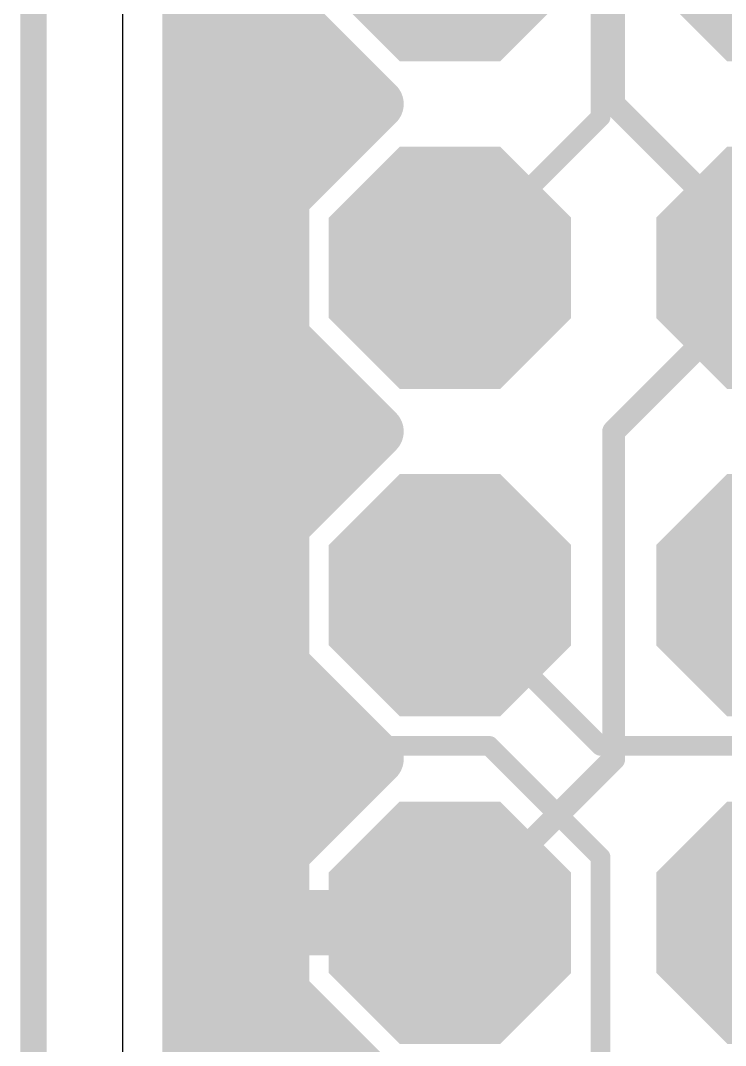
# Model space of a CAD drawing. Extents: x 0.5 to 37.4, y 3.1 to 45.2.
# Drawn here: x 0.48 to 5.95, y 13.02 to 20.97 of the extents above; entities that cross this region are included whole.
import ezdxf

# ---------------------------------------------------------------- set-up
doc = ezdxf.new("R2010")
doc.units = 0
for name, color, linetype in [('1', 22, 'CONTINUOUS'), ('16', 175, 'CONTINUOUS'), ('17', 82, 'CONTINUOUS'), ('20', 7, 'CONTINUOUS'), ('21', 253, 'CONTINUOUS'), ('51', 253, 'CONTINUOUS')]:
    doc.layers.add(name, color=color, linetype=linetype)

# ---------------------------------------------------------------- blocks, each defined once
blk = doc.blocks.new('RECT')
blk.add_solid([(-0.5, -0.5), (0.5, -0.5), (-0.5, 0.5), (0.5, 0.5)])
blk = doc.blocks.new('OCTAGONP')
at = {"const_width": 0.5}
blk.add_lwpolyline([(-0.25, -0.1036), (-0.25, 0.1036), (-0.1036, 0.25), (0.1036, 0.25), (0.25, 0.1036), (0.25, -0.1036), (0.1036, -0.25), (-0.1036, -0.25), (-0.25, -0.1036), (-0.25, 0.1036)], dxfattribs=at)

msp = doc.modelspace()

# ---------------------------------------------------------------- linework, layer by layer
at = {"layer": '1'}
for points, const_width in [([(1.8542, 6.9342), (1.8542, 42.2658)], 0.4064), ([(5.08, 22.86), (5.08, 20.32)], 0.1778), ([(2.5146, 22.1266), (2.5146, 21.0534)], 0.4064), ([(1.8542, 21.1328), (2.5146, 21.1328)], 0.4064), ([(2.5146, 21.0534), (3.248, 20.32)], 0.4064), ([(1.8542, 20.7264), (2.8416, 20.7264)], 0.4064), ([(1.8542, 20.32), (3.248, 20.32)], 0.4064), ([(3.248, 20.32), (2.5146, 19.5866)], 0.4064), ([(5.08, 20.32), (6.35, 19.05)], 0.1778), ([(1.8542, 19.9136), (2.8416, 19.9136)], 0.4064), ([(2.5146, 19.5866), (2.5146, 18.5134)], 0.4064), ([(1.8542, 19.5072), (2.5146, 19.5072)], 0.4064), ([(1.8542, 19.1008), (2.5146, 19.1008)], 0.4064), ([(5.08, 17.78), (6.35, 19.05)], 0.1778), ([(1.8542, 18.6944), (2.5146, 18.6944)], 0.4064), ([(2.5146, 18.5134), (3.248, 17.78)], 0.4064), ([(1.8542, 18.288), (2.74, 18.288)], 0.4064), ([(1.8542, 17.8816), (3.1464, 17.8816)], 0.4064), ([(3.248, 17.78), (2.5146, 17.0466)], 0.4064), ([(5.08, 15.24), (5.08, 17.78)], 0.1778), ([(1.8542, 17.4752), (2.9432, 17.4752)], 0.4064), ([(1.8542, 17.0688), (2.5368, 17.0688)], 0.4064), ([(2.5146, 17.0466), (2.5146, 15.9734)], 0.4064), ([(1.8542, 16.6624), (2.5146, 16.6624)], 0.4064), ([(1.8542, 16.256), (2.5146, 16.256)], 0.4064), ([(2.5146, 15.9734), (3.248, 15.24)], 0.4064), ([(1.8542, 15.8496), (2.6384, 15.8496)], 0.4064), ([(1.8542, 15.4432), (3.0448, 15.4432)], 0.4064), ([(3.248, 15.24), (2.5146, 14.5066)], 0.4064), ([(3.81, 13.97), (5.08, 15.24)], 0.1778), ([(1.8542, 15.0368), (3.0448, 15.0368)], 0.4064), ([(1.8542, 14.6304), (2.6384, 14.6304)], 0.4064), ([(2.5146, 14.5066), (2.5146, 13.4334)], 0.4064), ([(1.8542, 14.224), (2.5146, 14.224)], 0.4064), ([(1.8542, 13.8176), (2.5146, 13.8176)], 0.4064), ([(1.8542, 13.4112), (2.5368, 13.4112)], 0.4064), ([(2.5146, 13.4334), (3.248, 12.7)], 0.4064), ([(1.8542, 13.0048), (2.9432, 13.0048)], 0.4064)]:
    msp.add_lwpolyline(points, dxfattribs=dict(at, const_width=const_width))
for points, const_width in [([(1.8542, 21.2344, 1), (1.8542, 21.0312)], 0.2032), ([(2.5146, 21.0312, 1), (2.5146, 21.2344)], 0.2032), ([(2.5864, 21.1253, 1), (2.4428, 20.9816)], 0.2032), ([(2.413, 21.0534, 1), (2.6162, 21.0534)], 0.2032), ([(1.8542, 20.828, 1), (1.8542, 20.6248)], 0.2032), ([(2.8416, 20.6248, 1), (2.8416, 20.828)], 0.2032), ([(1.8542, 20.4216, 1), (1.8542, 20.2184)], 0.2032), ([(3.3199, 20.2482, 1), (3.1762, 20.3918)], 0.2032), ([(3.248, 20.2184, 1), (3.248, 20.4216)], 0.2032), ([(3.1762, 20.2482, 1), (3.3199, 20.3918)], 0.2032), ([(5.0355, 20.32, 1), (5.1245, 20.32)], 0.0889), ([(5.1114, 20.3514, 1), (5.0486, 20.2886)], 0.0889), ([(1.8542, 20.0152, 1), (1.8542, 19.812)], 0.2032), ([(2.8416, 19.812, 1), (2.8416, 20.0152)], 0.2032), ([(2.6162, 19.5866, 1), (2.413, 19.5866)], 0.2032), ([(2.4428, 19.6584, 1), (2.5864, 19.5147)], 0.2032), ([(1.8542, 19.6088, 1), (1.8542, 19.4056)], 0.2032), ([(2.5146, 19.4056, 1), (2.5146, 19.6088)], 0.2032), ([(1.8542, 19.2024, 1), (1.8542, 18.9992)], 0.2032), ([(2.5146, 18.9992, 1), (2.5146, 19.2024)], 0.2032), ([(1.8542, 18.796, 1), (1.8542, 18.5928)], 0.2032), ([(2.5146, 18.5928, 1), (2.5146, 18.796)], 0.2032), ([(2.5864, 18.5853, 1), (2.4428, 18.4416)], 0.2032), ([(2.413, 18.5134, 1), (2.6162, 18.5134)], 0.2032), ([(1.8542, 18.3896, 1), (1.8542, 18.1864)], 0.2032), ([(2.74, 18.1864, 1), (2.74, 18.3896)], 0.2032), ([(1.8542, 17.9832, 1), (1.8542, 17.78)], 0.2032), ([(3.1464, 17.78, 1), (3.1464, 17.9832)], 0.2032), ([(3.3199, 17.7082, 1), (3.1762, 17.8518)], 0.2032), ([(3.1762, 17.7082, 1), (3.3199, 17.8518)], 0.2032), ([(5.1245, 17.78, 1), (5.0355, 17.78)], 0.0889), ([(5.0486, 17.8114, 1), (5.1114, 17.7486)], 0.0889), ([(1.8542, 17.5768, 1), (1.8542, 17.3736)], 0.2032), ([(2.9432, 17.3736, 1), (2.9432, 17.5768)], 0.2032), ([(1.8542, 17.1704, 1), (1.8542, 16.9672)], 0.2032), ([(2.5368, 16.9672, 1), (2.5368, 17.1704)], 0.2032), ([(2.6162, 17.0466, 1), (2.413, 17.0466)], 0.2032), ([(2.4428, 17.1184, 1), (2.5864, 16.9747)], 0.2032), ([(1.8542, 16.764, 1), (1.8542, 16.5608)], 0.2032), ([(2.5146, 16.5608, 1), (2.5146, 16.764)], 0.2032), ([(1.8542, 16.3576, 1), (1.8542, 16.1544)], 0.2032), ([(2.5146, 16.1544, 1), (2.5146, 16.3576)], 0.2032), ([(2.5864, 16.0453, 1), (2.4428, 15.9016)], 0.2032), ([(2.413, 15.9734, 1), (2.6162, 15.9734)], 0.2032), ([(1.8542, 15.9512, 1), (1.8542, 15.748)], 0.2032), ([(2.6384, 15.748, 1), (2.6384, 15.9512)], 0.2032), ([(1.8542, 15.5448, 1), (1.8542, 15.3416)], 0.2032), ([(3.0448, 15.3416, 1), (3.0448, 15.5448)], 0.2032), ([(3.3199, 15.1682, 1), (3.1762, 15.3118)], 0.2032), ([(3.1762, 15.1682, 1), (3.3199, 15.3118)], 0.2032), ([(5.0355, 15.24, 1), (5.1245, 15.24)], 0.0889), ([(5.1114, 15.2086, 1), (5.0486, 15.2714)], 0.0889), ([(1.8542, 15.1384, 1), (1.8542, 14.9352)], 0.2032), ([(3.0448, 14.9352, 1), (3.0448, 15.1384)], 0.2032), ([(1.8542, 14.732, 1), (1.8542, 14.5288)], 0.2032), ([(2.6384, 14.5288, 1), (2.6384, 14.732)], 0.2032), ([(2.6162, 14.5066, 1), (2.413, 14.5066)], 0.2032), ([(2.4428, 14.5784, 1), (2.5864, 14.4347)], 0.2032), ([(1.8542, 14.3256, 1), (1.8542, 14.1224)], 0.2032), ([(2.5146, 14.1224, 1), (2.5146, 14.3256)], 0.2032), ([(1.8542, 13.9192, 1), (1.8542, 13.716)], 0.2032), ([(2.5146, 13.716, 1), (2.5146, 13.9192)], 0.2032), ([(3.7786, 14.0014, 1), (3.8414, 13.9386)], 0.0889), ([(1.8542, 13.5128, 1), (1.8542, 13.3096)], 0.2032), ([(2.5864, 13.5053, 1), (2.4428, 13.3616)], 0.2032), ([(2.5368, 13.3096, 1), (2.5368, 13.5128)], 0.2032), ([(2.413, 13.4334, 1), (2.6162, 13.4334)], 0.2032), ([(1.8542, 13.1064, 1), (1.8542, 12.9032)], 0.2032), ([(2.9432, 12.9032, 1), (2.9432, 13.1064)], 0.2032)]:
    msp.add_lwpolyline(points, format="xyb", dxfattribs=dict(at, const_width=const_width))
at = {"layer": '16'}
for points, const_width in [([(1.8542, 6.9342), (1.8542, 42.2658)], 0.4064), ([(2.2098, 27.3569), (2.2098, 15.8231)], 0.4064), ([(2.6416, 27.178), (2.6416, 16.002)], 0.1524), ([(4.9784, 20.2184), (4.9784, 21.8948)], 0.1524), ([(1.8542, 21.1328), (2.2098, 21.1328)], 0.4064), ([(1.8542, 20.7264), (2.2098, 20.7264)], 0.4064), ([(1.8542, 20.32), (2.2098, 20.32)], 0.4064), ([(3.81, 19.05), (4.9784, 20.2184)], 0.1524), ([(1.8542, 19.9136), (2.2098, 19.9136)], 0.4064), ([(1.8542, 19.5072), (2.2098, 19.5072)], 0.4064), ([(1.8542, 19.1008), (2.2098, 19.1008)], 0.4064), ([(1.8542, 18.6944), (2.2098, 18.6944)], 0.4064), ([(1.8542, 18.288), (2.2098, 18.288)], 0.4064), ([(1.8542, 17.8816), (2.2098, 17.8816)], 0.4064), ([(1.8542, 17.4752), (2.2098, 17.4752)], 0.4064), ([(1.8542, 17.0688), (2.2098, 17.0688)], 0.4064), ([(1.8542, 16.6624), (2.2098, 16.6624)], 0.4064), ([(3.81, 16.51), (4.9784, 15.3416)], 0.1524), ([(1.8542, 16.256), (2.2098, 16.256)], 0.4064), ([(2.6416, 16.002), (3.302, 15.3416)], 0.1524), ([(1.8542, 15.8496), (2.2098, 15.8496)], 0.4064), ([(2.2098, 15.8231), (2.4627, 15.5702)], 0.4064), ([(2.4627, 15.5702), (2.9486, 15.0843)], 0.4064), ([(1.8542, 15.4432), (2.5897, 15.4432)], 0.4064), ([(3.302, 15.3416), (4.1148, 15.3416)], 0.1524), ([(4.1148, 15.3416), (4.9784, 14.478)], 0.1524), ([(4.9784, 15.3416), (6.6548, 15.3416)], 0.1524), ([(2.9486, 15.0843), (2.413, 14.5487)], 0.4064), ([(1.8542, 15.0368), (2.9012, 15.0368)], 0.4064), ([(1.8542, 14.6304), (2.4948, 14.6304)], 0.4064), ([(2.413, 14.5487), (2.413, 14.0208)], 0.4064), ([(4.9784, 14.478), (4.9784, 11.1252)], 0.1524), ([(1.8542, 14.224), (2.413, 14.224)], 0.4064), ([(2.413, 14.0208), (3.7592, 14.0208)], 0.4064), ([(3.7592, 14.0208), (3.7592, 13.9192)], 0.4064), ([(3.7592, 13.9192), (2.413, 13.9192)], 0.4064), ([(2.413, 13.9192), (2.413, 13.3913)], 0.4064), ([(1.8542, 13.8176), (2.413, 13.8176)], 0.4064), ([(1.8542, 13.4112), (2.413, 13.4112)], 0.4064), ([(2.413, 13.3913), (3.1762, 12.6282)], 0.4064), ([(1.8542, 13.0048), (2.7995, 13.0048)], 0.4064)]:
    msp.add_lwpolyline(points, dxfattribs=dict(at, const_width=const_width))
for points, const_width in [([(1.8542, 21.2344, 1), (1.8542, 21.0312)], 0.2032), ([(2.2098, 21.0312, 1), (2.2098, 21.2344)], 0.2032), ([(1.8542, 20.828, 1), (1.8542, 20.6248)], 0.2032), ([(2.2098, 20.6248, 1), (2.2098, 20.828)], 0.2032), ([(1.8542, 20.4216, 1), (1.8542, 20.2184)], 0.2032), ([(2.2098, 20.2184, 1), (2.2098, 20.4216)], 0.2032), ([(5.0053, 20.1915, 1), (4.9515, 20.2453)], 0.0762), ([(4.9403, 20.2184, 1), (5.0165, 20.2184)], 0.0762), ([(1.8542, 20.0152, 1), (1.8542, 19.812)], 0.2032), ([(2.2098, 19.812, 1), (2.2098, 20.0152)], 0.2032), ([(1.8542, 19.6088, 1), (1.8542, 19.4056)], 0.2032), ([(2.2098, 19.4056, 1), (2.2098, 19.6088)], 0.2032), ([(1.8542, 19.2024, 1), (1.8542, 18.9992)], 0.2032), ([(2.2098, 18.9992, 1), (2.2098, 19.2024)], 0.2032), ([(3.7831, 19.0769, 1), (3.8369, 19.0231)], 0.0762), ([(1.8542, 18.796, 1), (1.8542, 18.5928)], 0.2032), ([(2.2098, 18.5928, 1), (2.2098, 18.796)], 0.2032), ([(1.8542, 18.3896, 1), (1.8542, 18.1864)], 0.2032), ([(2.2098, 18.1864, 1), (2.2098, 18.3896)], 0.2032), ([(1.8542, 17.9832, 1), (1.8542, 17.78)], 0.2032), ([(2.2098, 17.78, 1), (2.2098, 17.9832)], 0.2032), ([(1.8542, 17.5768, 1), (1.8542, 17.3736)], 0.2032), ([(2.2098, 17.3736, 1), (2.2098, 17.5768)], 0.2032), ([(1.8542, 17.1704, 1), (1.8542, 16.9672)], 0.2032), ([(2.2098, 16.9672, 1), (2.2098, 17.1704)], 0.2032), ([(1.8542, 16.764, 1), (1.8542, 16.5608)], 0.2032), ([(2.2098, 16.5608, 1), (2.2098, 16.764)], 0.2032), ([(3.8369, 16.5369, 1), (3.7831, 16.4831)], 0.0762), ([(1.8542, 16.3576, 1), (1.8542, 16.1544)], 0.2032), ([(2.2098, 16.1544, 1), (2.2098, 16.3576)], 0.2032), ([(2.6685, 16.0289, 1), (2.6147, 15.9751)], 0.0762), ([(1.8542, 15.9512, 1), (1.8542, 15.748)], 0.2032), ([(2.2816, 15.895, 1), (2.138, 15.7513)], 0.2032), ([(2.2098, 15.748, 1), (2.2098, 15.9512)], 0.2032), ([(2.6035, 16.002, 1), (2.6797, 16.002)], 0.0762), ([(2.1082, 15.8231, 1), (2.3114, 15.8231)], 0.2032), ([(2.5346, 15.642, 1), (2.3909, 15.4984)], 0.2032), ([(2.3909, 15.4984, 1), (2.5346, 15.642)], 0.2032), ([(1.8542, 15.5448, 1), (1.8542, 15.3416)], 0.2032), ([(2.5897, 15.3416, 1), (2.5897, 15.5448)], 0.2032), ([(3.302, 15.3797, 1), (3.302, 15.3035)], 0.0762), ([(3.2751, 15.3147, 1), (3.3289, 15.3685)], 0.0762), ([(4.1417, 15.3685, 1), (4.0879, 15.3147)], 0.0762), ([(4.1148, 15.3035, 1), (4.1148, 15.3797)], 0.0762), ([(4.9784, 15.3797, 1), (4.9784, 15.3035)], 0.0762), ([(4.9515, 15.3147, 1), (5.0053, 15.3685)], 0.0762), ([(3.0205, 15.0125, 1), (2.8768, 15.1561)], 0.2032), ([(1.8542, 15.1384, 1), (1.8542, 14.9352)], 0.2032), ([(2.8768, 15.0125, 1), (3.0205, 15.1561)], 0.2032), ([(2.9012, 14.9352, 1), (2.9012, 15.1384)], 0.2032), ([(1.8542, 14.732, 1), (1.8542, 14.5288)], 0.2032), ([(2.4948, 14.5288, 1), (2.4948, 14.732)], 0.2032), ([(2.5146, 14.5487, 1), (2.3114, 14.5487)], 0.2032), ([(2.3412, 14.6205, 1), (2.4848, 14.4768)], 0.2032), ([(5.0165, 14.478, 1), (4.9403, 14.478)], 0.0762), ([(4.9515, 14.4511, 1), (5.0053, 14.5049)], 0.0762), ([(1.8542, 14.3256, 1), (1.8542, 14.1224)], 0.2032), ([(2.413, 14.1224, 1), (2.413, 14.3256)], 0.2032), ([(2.413, 14.1224, 1), (2.413, 13.9192)], 0.2032), ([(3.8608, 14.0208, 1), (3.6576, 14.0208)], 0.2032), ([(3.7592, 13.9192, 1), (3.7592, 14.1224)], 0.2032), ([(2.3114, 14.0208, 1), (2.5146, 14.0208)], 0.2032), ([(2.413, 14.0208, 1), (2.413, 13.8176)], 0.2032), ([(2.5146, 13.9192, 1), (2.3114, 13.9192)], 0.2032), ([(3.7592, 13.8176, 1), (3.7592, 14.0208)], 0.2032), ([(1.8542, 13.9192, 1), (1.8542, 13.716)], 0.2032), ([(2.413, 13.716, 1), (2.413, 13.9192)], 0.2032), ([(3.6576, 13.9192, 1), (3.8608, 13.9192)], 0.2032), ([(1.8542, 13.5128, 1), (1.8542, 13.3096)], 0.2032), ([(2.413, 13.3096, 1), (2.413, 13.5128)], 0.2032), ([(2.4848, 13.4632, 1), (2.3412, 13.3195)], 0.2032), ([(2.3114, 13.3913, 1), (2.5146, 13.3913)], 0.2032), ([(1.8542, 13.1064, 1), (1.8542, 12.9032)], 0.2032), ([(2.7995, 12.9032, 1), (2.7995, 13.1064)], 0.2032)]:
    msp.add_lwpolyline(points, format="xyb", dxfattribs=dict(at, const_width=const_width))
at = {"layer": '20'}
msp.add_line((1.27, 42.85), (1.27, 6.35), dxfattribs=at)
at = {"layer": '21', "const_width": 0.2032}
msp.add_lwpolyline([(0.58, 3.87), (0.58, 44.39)], dxfattribs=at)
at = {"layer": '51', "const_width": 0.2032}
msp.add_lwpolyline([(1.68, 4.97), (1.68, 43.29)], dxfattribs=at)

# ---------------------------------------------------------------- block references
at = {"layer": '17', "xscale": 1.8796, "yscale": 1.8796, "rotation": 90}
for p in [(3.81, 21.59), (3.81, 21.59), (6.35, 21.59), (6.35, 21.59), (3.81, 19.05), (3.81, 19.05), (6.35, 19.05), (6.35, 19.05), (3.81, 16.51), (3.81, 16.51), (6.35, 16.51), (6.35, 16.51), (3.81, 13.97), (3.81, 13.97), (6.35, 13.97), (6.35, 13.97)]:
    msp.add_blockref('OCTAGONP', p, dxfattribs=at)
at = {"layer": '51', "xscale": 0.508, "yscale": 0.508, "rotation": 180}
for p in [(3.81, 19.05), (3.81, 16.51), (3.81, 16.51), (3.81, 13.97)]:
    msp.add_blockref('RECT', p, dxfattribs=at)

doc.saveas('drawing.dxf')
